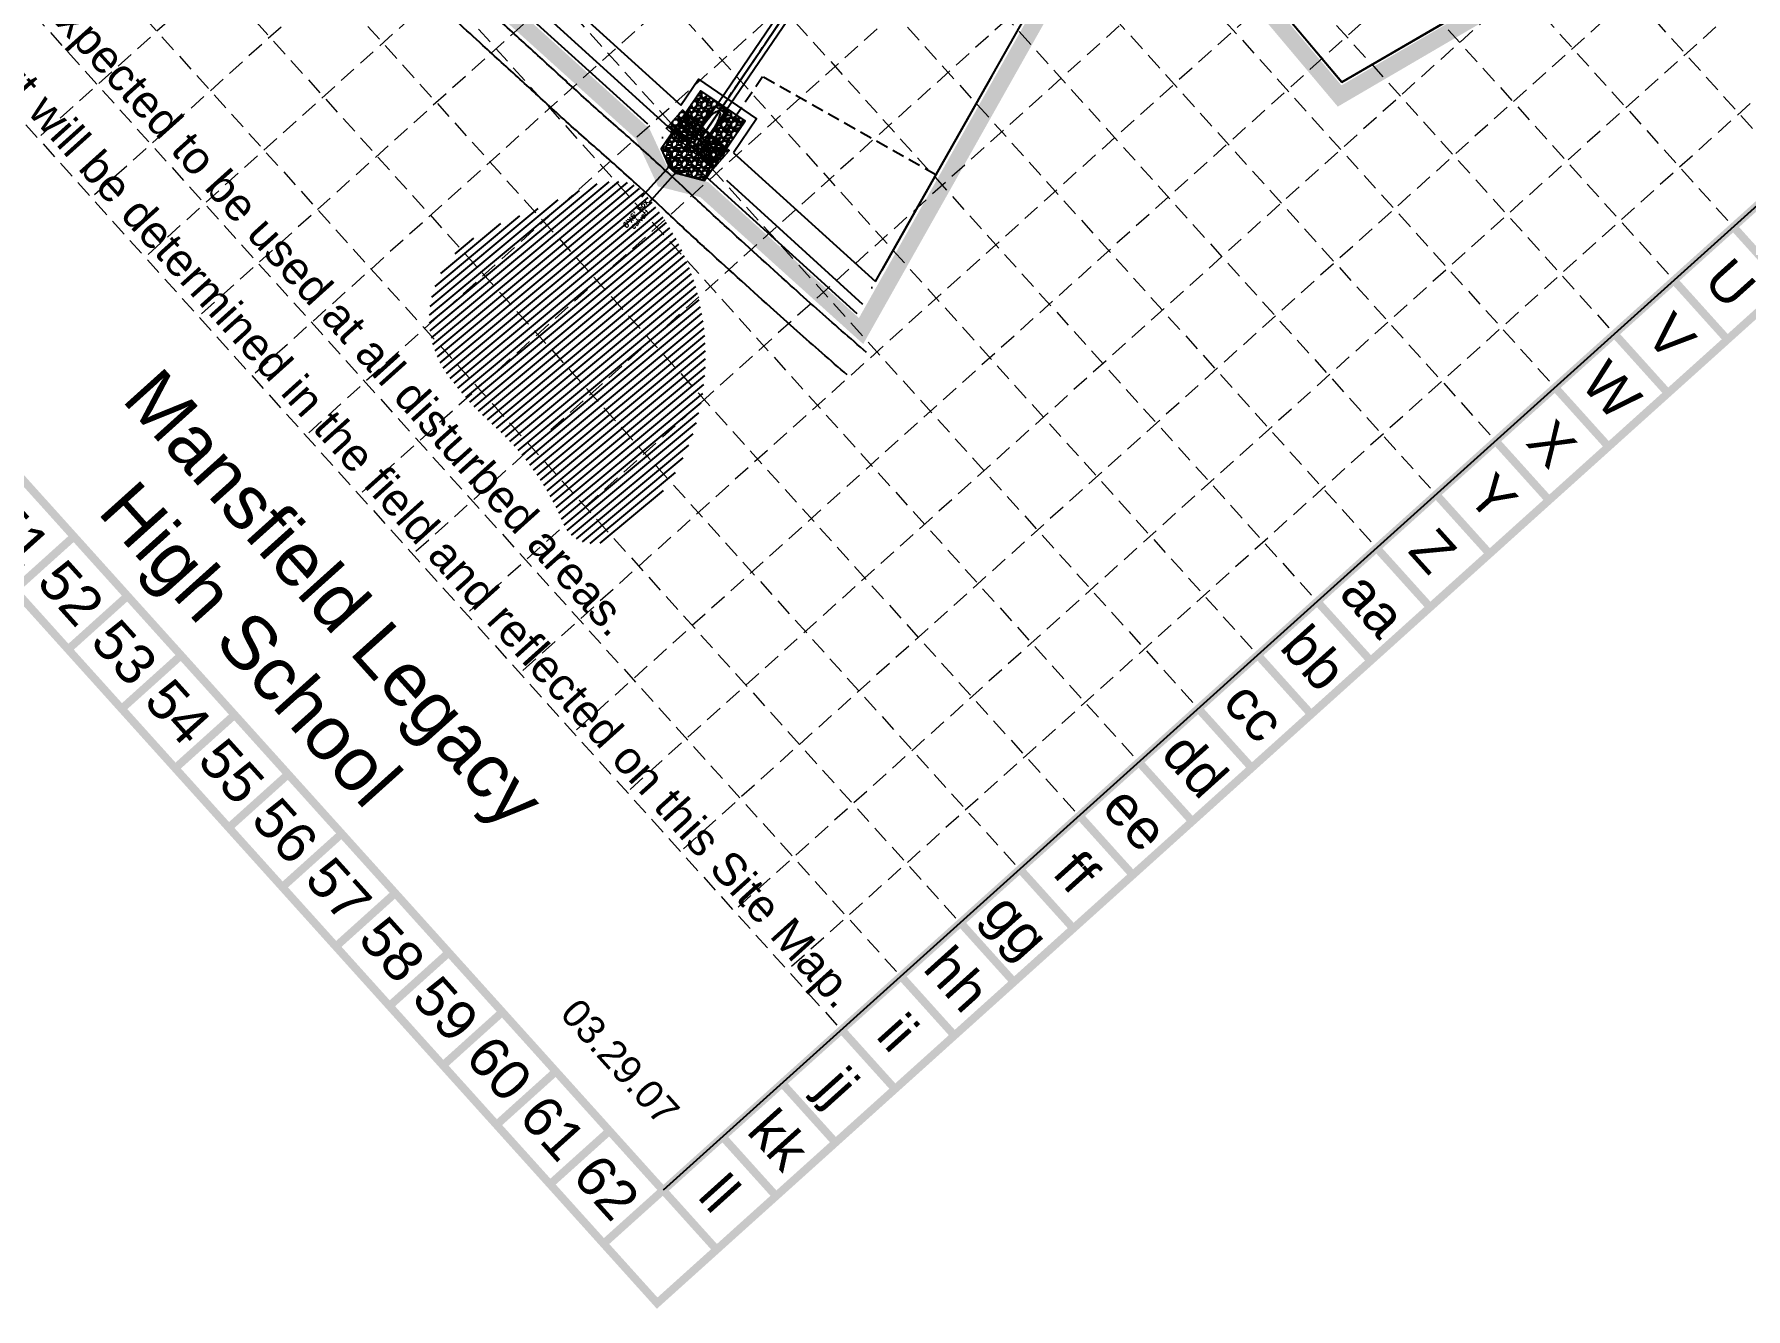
# Model space of a CAD drawing. Header units: inches. Extents: x 5194 to 8721, y 2249 to 5862.
# Drawn here: x 6898 to 7935, y 2249 to 3022 of the extents above; entities that cross this region are included whole.
import ezdxf
from ezdxf.enums import TextEntityAlignment as Align

# ---------------------------------------------------------------- set-up
doc = ezdxf.new("R2010")
doc.units = ezdxf.units.IN
doc.header["$LTSCALE"] = 60
doc.header["$MEASUREMENT"] = 0
for name, pattern in [('03139 BASE$0$PL2', [2.8500000000000005, 2.25, -0.2, 0, -0.2, 0, -0.2]), ('03139 TOPO$0$PL2', [2.8500000000000005, 2.25, -0.2, 0, -0.2, 0, -0.2]), ('ACAD_ISO02W100', [15, 12, -3]), ('DASHED2', [0.375, 0.25, -0.125]), ('HIDDEN', [0.375, 0.25, -0.125]), ('HIDDEN2', [0.1875, 0.125, -0.0625]), ('SCENT', [0.55, 0.4, -0.05, 0.05, -0.05])]:
    doc.linetypes.add(name, pattern=pattern)
for name, color, linetype in [('03139 BASE$0$AS-FENCE', 7, 'FENCELINE1'), ('03139 BASE$0$NEW-ROW', 7, '03139 BASE$0$PL2'), ('03139 TOPO$0$BNDRY65', 7, '03139 TOPO$0$PL2'), ('03139 TOPO$0$EP', 7, 'Continuous'), ('03139 TOPO$0$exstm', 7, 'Continuous'), ('BASE', 7, 'Continuous'), ('grid', 254, 'HIDDEN'), ('LIMITS OF DISTURBANCE', 1, 'Continuous'), ('Pstm', 7, 'Continuous'), ('pstmcl', 8, 'SCENT'), ('riprap', 8, 'Continuous'), ('stm-easement', 7, 'HIDDEN2'), ('TEMP-PIPE', 7, 'Continuous')]:
    doc.layers.add(name, color=color, linetype=linetype)
doc.styles.add('03139 TOPO$0$L60', font='simplex', dxfattribs={"height": 3})
doc.styles.add("L200'", font='ARIAL.TTF', dxfattribs={"height": 0.001968503937008})
doc.styles.get("Standard").update_dxf_attribs({"font": 'ARIAL.TTF'})
doc.linetypes.add('FENCELINE1', pattern='A,0.25,-0.1,[133,ltypeshp.shx,S=0.1,R=0,X=-0.1,Y=0],-0.1,1', length=1.45)

msp = doc.modelspace()

# ---------------------------------------------------------------- hatches: boundary and pattern name
h = msp.add_hatch()
h.set_pattern_fill('ANSI31', color=5, scale=30, style=0)
h.set_pattern_definition([(39.79356205352284, (3441.485795325974, -4233.892280812928), (2.400087631964085, -2.881332913582363), [])])
edge = h.paths.add_edge_path()
edge.add_line((7208.00382463191, 2918.10957053317), (7230.940478874558, 2928.481054856446))
edge.add_arc((7249.89319056177, 2886.566919774096), 46.00000000000132, 84.46452549253888, 114.33150659943229, ccw=False)
edge.add_arc((7252.401203358303, 2912.445673063472), 20.00000000000044, 401.2025644008039, 444.4645254925389, ccw=False)
edge.add_arc((7154.591097845496, 2826.811665452165), 150.0000000000012, 340.9585178512046, 401.2025644008036, ccw=False)
edge.add_arc((7182.949576338751, 2817.024086714417), 120.0000000000001, 302.6197504144179, 340.95851785120385, ccw=False)
edge.add_arc((7236.855691794273, 2732.797423973357), 19.99999999999942, 202.7761898575515, 302.6197504144183, ccw=False)
edge.add_arc((7064.784151543309, 2660.549336634876), 166.623688443906, 382.7761898575524, 408.196583355778)
edge.add_arc((7306.500734014498, 2930.862179798335), 195.9999999999997, 216.2239306618194, 228.1965833557781, ccw=False)
edge.add_arc((7195.174262157614, 2849.312092956576), 58.0000000000007, 121.6911390904614, 216.2239306618183, ccw=False)
edge.add_arc((7236.937803074732, 2781.66776037733), 137.4981073990292, 111.63331811104749, 121.6911390904609, ccw=False)
edge.add_line((7186.247040565057, 2909.480811880307), (7192.724402657641, 2912.04973907251))
edge.add_line((7192.72440265764, 2912.04973907251), (7207.916258049019, 2918.07484155358))
at = {"layer": 'BASE', "linetype": 'ACAD_ISO02W100'}
h = msp.add_hatch(dxfattribs=at)
h.set_pattern_fill('GRAVEL', color=240, scale=6.019432701046152, angle=-40.98664996254394, style=0)
h.set_pattern_definition([(187.026150037456, (6757.577102399312, 3016.685003545752), (-71.88314668288575, -9.310248613049076), [0.8098303978679449, -80.17335385531142]), (143.983050037456, (6756.773352024029, 3016.585943200383), (58.47413764890642, -42.83273475766338), [1.389694388825123, -137.5797023576582]), (91.52375003745593, (6755.649307115743, 3017.403116576975), (2.009869006381578, -89.46272740134356), [0.9798914105379013, -97.00937003190624]), (226.2870500374561, (6752.890196991309, 3017.806893065143), (83.50471772219134, 86.92884356807814), [1.265513492202541, -125.2858116503208]), (251.8470500374561, (6752.015669199233, 3016.892166364557), (24.65725771929795, 74.26636821396907), [1.24093614848417, -122.8528472440484]), (316.2870500374561, (6751.629048218036, 3015.71299252509), (-86.92884356807814, 83.50471772219137), [1.265513492202541, -125.2858116503208]), (356.707550037456, (6752.543774918619, 3014.838464733013), (-98.55040723554984, 5.886216282627035), [1.67357685443916, -165.6839761619574]), (31.26865003745607, (6754.214588074633, 3014.742348334938), (118.6639191053673, 72.3281866655028), [1.580028850832203, -156.4229104072825]), (80.44295003745603, (6755.565106697616, 3015.562465658793), (14.97377377944738, 90.65433258461658), [1.269799328285685, -125.710271947235]), (134.249750037456, (6755.775931926683, 3016.814642399393), (46.0342722576877, -47.97229891955779), [1.449672016258344, -71.03389869949535]), (181.410750037456, (6754.764370365062, 3017.853049963654), (-97.95461488257408, -2.605679423194009), [1.874740275875422, -185.599425758619]), (97.82745003745596, (6757.349121663266, 3013.852890520204), (-8.11866153823144, 54.89937262933079), [0.6398717155539069, -63.34757071430833]), (130.4825500374561, (6757.261977297862, 3014.486803133304), (51.17383805669123, -60.41229549103478), [1.217352011161468, -120.518138037755]), (184.0133500374561, (6756.471649923915, 3015.412727350898), (-3.948045776689268, -4.543844959114896), [0.8512741920146475, -7.661485786429933]), (162.211950037456, (6756.627346221803, 3016.234351696115), (30.61531088347641, -10.652528583666), [0.4584279556462728, -45.38420508429807]), (250.8147500374561, (6756.190835836435, 3016.374399508362), (7.300291596415514, 17.57957610122363), [0.6483109602007734, -31.76732734132841]), (349.977150037456, (6755.977785123058, 3015.762093370862), (21.52762058773937, -2.756427465942863), [1.0529733429613, -34.04604980406908]), (120.578450037456, (6757.014685665957, 3015.578832607384), (5.139650829953847, -12.43992712325547), [0.7614040617880291, -18.2737155412108]), (335.4028500374561, (6753.55540657568, 3018.664265350245), (57.2825504024623, -25.84895669550334), [1.066643474625378, -105.597974862384]), (29.35955003745605, (6754.525262207441, 3018.22028995355), (-61.60385115305952, -34.19012933086456), [0.8948548847702215, -88.59044698983818]), (252.2119500374561, (6757.804294576964, 3016.487601318004), (10.652528583666, 30.61531088347641), [0.916849891859845, -44.92578314808452]), (302.623850037456, (6757.524198952439, 3015.61458054727), (-33.59434063656311, 53.11195176277374), [1.066643474625377, -105.5979748623838]), (298.4573500374561, (6751.107618951599, 3015.84708234737), (-14.82315284281248, 28.82789897161132), [1.028600659954767, -50.40145641551435]), (253.7884500374561, (6751.597751246782, 3014.942764605391), (20.70932133996612, 69.72248656924859), [0.8618503352703843, -85.3233095998548]), (25.81475003745605, (6753.901688457506, 3011.904277319407), (28.82791483936741, 14.82312219918295), [0.9168498918598449, -44.92578314808451]), (336.367350037456, (6754.727045308393, 3012.303532743544), (-74.86213187837276, 33.14923795487286), [1.009043523109067, -99.89503791332609]), (28.45735003745607, (6751.675205116522, 3013.838819151343), (-28.82789897161133, -14.82315284281246), [0.5143003299773828, -50.91575674549168]), (60.32325003745601, (6753.629057844323, 3012.141159992705), (11.24834839578534, 22.12341283676838), [0.3069308734263427, -30.38627083842924]), (124.977150037456, (6753.781021636541, 3012.407832615906), (9.683496254627109, -16.38797054648556), [1.240936148484169, -23.57781691836271]), (145.022350037456, (6753.069655153683, 3013.424633704551), (49.38647625878763, -34.93660411450458), [1.150012617534867, -113.851086611269]), (262.703450037456, (6755.622461113116, 3015.353147451094), (3.352237747183704, 13.03573492030074), [0.8681346230102779, -20.83523697167938]), (312.1705500374561, (6755.512203250758, 3014.492042660328), (69.34921683219201, -76.20447837676171), [1.515657037527215, -150.0497878795881]), (19.95875003745606, (6756.529722802356, 3013.368716214984), (-45.81168773879372, -16.01472829134735), [0.6197367131689079, -61.35411518670292]), (49.01335003745605, (6757.112238989967, 3013.58025990702), (-0.5957989980562535, 8.491888107998289), [0.3611659620627691, -5.658266738983383]), (79.26975003745603, (6753.097219619281, 3013.639909902251), (-9.460970602080561, -47.59907406296388), [0.8362436685601349, -82.78838804249223]), (7.026150037456049, (6753.252915917171, 3014.461534247466), (71.88314668288577, 9.31024861304909), [1.61966079573589, -79.36352345744343]), (319.0133500374561, (6754.860416667707, 3014.659654938175), (8.491888107998289, 0.5957989980562535), [1.565052502271998, -4.454380198774149]), (284.3181500374561, (6756.041815991494, 3013.633163353882), (-17.80206356815053, 71.28736687577829), [0.9517565820932111, -94.22382939403552]), (213.067950037456, (6756.277191643445, 3012.710971641967), (-20.33602176991975, -14.22733066968845), [0.8764414401377221, -42.94569076107538]), (166.659350037456, (6755.542711663617, 3012.232755326731), (-125.8134844576439, 29.5743594133008), [1.426996813273506, -141.2729192719524]), (134.439450037456, (6754.154219616433, 3012.56202189244), (-55.12194469651416, 55.86840134918098), [1.509667701989671, -149.4569399722945])])
h.paths.add_polyline_path([(7280.739723048003, 2964.748186114224), (7309.144343343719, 2940.068043590433), (7319.014454731131, 2951.427652472986), (7290.609834435415, 2976.107794996776)])
at = {"layer": 'riprap'}
h = msp.add_hatch(dxfattribs=at)
h.set_pattern_fill('GRAVEL', color=1, scale=6, style=0)
h.set_pattern_definition([(228.0128, (4.32, 6), (-47.99998939294897, -54.00000804964348), [0.8072159999999999, -79.914528]), (184.9697, (3.78, 5.4), (72.00000630910581, 5.999947842042311), [1.385208, -137.13555]), (132.5104, (2.4, 5.28), (59.99994431008087, -66.00005204322719), [0.976728, -96.696192]), (267.2737, (0.06, 3.78), (5.999976106363142, 120.0000017698408), [1.261428, -124.881348]), (292.8337, (0, 2.52), (-30.00005943262284, 71.99997847066666), [1.23693, -122.456238]), (357.2737, (0.48, 1.38), (-120.0000017698408, 5.999976106363149), [1.261428, -124.881348]), (37.6942, (1.74, 1.32), (-78.00004407370785, -59.99994243096317), [1.668174, -165.149094]), (72.2553, (3.06, 2.34), (42.00006457623245, 131.9999773874351), [1.574928, -155.917926]), (121.4296, (3.54, 3.84), (-48.00004940505819, 77.99997021895541), [1.2657, -125.304438]), (175.2364, (2.88, 4.92), (66.0000056779175, -5.999949195967563), [1.444992, -70.80457799999999]), (222.3974, (1.44, 5.04), (-72.0000441064394, -65.99995249208472), [1.868688, -185.00025]), (138.8141, (6, 3.72), (-42.00001768083429, 35.99998388005653), [0.637806, -63.143064]), (171.4692, (5.52, 4.14), (77.99998970889077, -12.00004746023874), [1.213422, -120.129066]), (225, (4.32, 4.32), (-6.661338147750939e-16, -6.000001856693713), [0.8485259999999999, -7.636752]), (203.1986, (3.9, 5.04), (29.99999838400245, 12.00000795158912), [0.456948, -45.23769]), (291.8014, (3.48, 4.86), (-5.999999463003892, 18.00000163806462), [0.646218, -31.664772]), (30.9638, (3.72, 4.26), (17.99998813372799, 12.00001490124439), [1.049574, -33.936138]), (161.5651, (4.62, 4.800000000000001), (12.00000260755777, -5.999990419336246), [0.7589460000000001, -18.214722]), (16.38950000000001, (0, 4.86), (60.00001319047175, 17.99995625890782), [1.0632, -105.25707]), (70.3462, (1.02, 5.16), (-23.99997148423047, -66.00001281363734), [0.8919659999999999, -88.304448]), (293.1986, (4.62, 6), (-12.00000795158912, 29.99999838400245), [0.9138900000000001, -44.780748]), (343.6105, (4.98, 5.16), (-60.00001319047175, 17.99995625890784), [1.0632, -105.25707]), (339.444, (0, 1.14), (-30.00001106725454, 11.99997597852951), [1.02528, -50.238744]), (294.7751, (0.96, 0.78), (-29.99995313547102, 66.0000205310347), [0.8590679999999999, -85.04785799999999]), (66.80140000000002, (4.68, 0), (12.00000795158913, 29.99999838400245), [0.9138900000000001, -44.780748]), (17.354, (5.04, 0.8400000000000001), (-78.000012114581, -23.99996701355471), [1.005786, -99.572544]), (69.444, (1.74, 0), (-11.99997597852952, -30.00001106725453), [0.51264, -50.75138399999999]), (101.3099, (4.32, 0), (-5.999985792969632, 24.00000451338571), [0.30594, -30.288174]), (165.9638, (4.26, 0.3), (18.00000327593844, -5.999988344167474), [1.23693, -23.5017]), (186.009, (3.06, 0.6000000000000001), (59.99999850543624, 5.999995904891049), [1.1463, -113.483538]), (303.6901, (3.72, 3.72), (-6.000008007043144, 11.99999734662696), [0.865332, -20.767974]), (353.1572, (4.199999999999999, 3), (101.9999961928713, -12.00004798754857), [1.510764, -149.565378]), (60.94540000000001, (5.699999999999999, 2.82), (-24.00000016319568, -42.00000230741811), [0.617736, -61.156044]), (90, (6, 3.36), (-5.999999999999999, 6), [0.36, -5.64]), (120.2564, (2.94, 0.78), (23.99996932081616, -42.0000147351284), [0.833544, -82.52112000000001]), (48.01280000000001, (2.52, 1.5), (47.99998939294896, 54.00000804964349), [1.614432, -79.107312]), (0, (3.6, 2.7), (6, 6), [1.56, -4.44]), (325.3048, (5.16, 2.7), (-59.99996555392515, 42.00005165756674), [0.9486840000000001, -93.919644]), (254.0546, (5.94, 2.16), (-5.999999335778286, -24.00000075991291), [0.873612, -42.807048]), (207.646, (5.699999999999999, 1.32), (-113.9999748430776, -60.00004627901507), [1.42239, -140.816844]), (175.4261, (4.44, 0.66), (-78.0000033498728, 5.999968806966503), [1.504794, -148.974444])])
h.paths.add_polyline_path([(7328.54109533217, 2969.367498901897), (7301.664686748732, 2987.640666707619), (7277.72011935848, 2952.422691183292), (7282.292105050989, 2942.006698638294), (7287.055890898286, 2937.699743618086), (7303.882640204543, 2933.099528176059)])
h.paths.add_polyline_path([(7309.901529812858, 2978.412751648574), (7294.158492934078, 2955.257691945922), (7301.187707486669, 2950.478555750577), (7316.930744365449, 2973.633615453231)], flags=16)

# ---------------------------------------------------------------- linework, layer by layer
at = {"layer": '03139 BASE$0$AS-FENCE', "ltscale": 0.25}
for p, q in [((6707.420155021366, 3506.335731428504), (7289.639155312836, 2978.846181919179)), ((7407.545125170966, 2872.023548350386), (7562.344017704278, 3145.207376436869)), ((7562.344017704278, 3145.207376436869), (7690.352215073079, 2992.920832506252)), ((7690.352215073079, 2992.920832506252), (7797.710499999999, 3055.417800000001)), ((7321.44183737784, 2950.032999203982), (7407.545125170966, 2872.023548350386))]:
    msp.add_line(p, q, dxfattribs=at)
msp.add_lwpolyline([(7289.639155312836, 2978.846181919179), (7300.341111244468, 2994.586755382874), (7335.487184007426, 2970.691074406161), (7321.44183737784, 2950.032999203982)], dxfattribs=at)
at = {"layer": '03139 BASE$0$NEW-ROW'}
msp.add_line((6684.414386190861, 3509.771723298446), (7399.755626440736, 2858.276905547104), dxfattribs=at)
at = {"layer": '03139 TOPO$0$BNDRY65'}
for p, q in [((7396.4298, 2852.4076), (6655.5564, 3523.6378)), ((7562.344017704278, 3145.207376436869), (7396.4298, 2852.4076)), ((7690.352215073079, 2992.920832506252), (7562.344017704278, 3145.207376436869)), ((7797.7105, 3055.4178), (7690.352215073079, 2992.920832506252))]:
    msp.add_line(p, q, dxfattribs=at)
at = {"layer": '03139 TOPO$0$EP'}
for points in [[(5687.667778804641, 4400.979853912886, 2.549541433321861e-06), (5652.928590353133, 4443.582073345558, 4.313416369009368e-05)], [(6756.745404602494, 3416.557536910288, 1.453577929086038e-05), (6697.467848084633, 3470.352785429773, 0.001748934377808767)], [(6744.648415141192, 3403.228514216439, 1.453577628156943e-05), (6685.371634547331, 3457.023058573305, 0.001748934377815314)], [(7402.238135143757, 2828.846098745845, -0.001971078494544959), (7371.958429833292, 2855.343022219429, -0.003713978469014323), (7356.0491869363, 2869.587385231664, -3.744832558498248e-05), (7316.101925821044, 2905.897870457498, -0.001228234605246803), (7314.886756155067, 2907.008042224792, -0.003417978832197105), (7293.077748147631, 2927.307623707273, 0.004057536112306842), (7274.684375990592, 2944.384111764315, 0.005299712288498007), (7250.325057081451, 2966.165012858003, -0.005359100737666225), (7226.238226089957, 2987.70741740151, -0.000248907261320167), (7204.266094550805, 3007.806583337696, 0.0002426472813389695), (7181.72731560786, 3028.424612490984, 0.0002958782240033831), (7150.515356799095, 3056.915007545411, -0.0004101461049340939)], [(7390.437991476656, 2815.253578396927, -0.001971078494510023), (7360.051486476944, 2841.84395929237, -0.003713978469024124), (7343.943024846036, 2856.266693078317, -3.744832638316175e-05), (7303.993768490763, 2892.578991898663, -0.001228234605303896), (7302.713310444255, 2893.74881074156, -0.003417978832185344), (7280.724167411364, 2914.216059897226, 0.004057536112338613), (7262.544889753552, 2931.093781674333, 0.005299712288497848), (7238.470014344631, 2952.620347424402, -0.005359100737647639), (7214.095583119984, 2974.419971382663, -0.0002489072611673112), (7192.110228239322, 2994.531233465945, 0.0002426472813319257), (7169.584339892644, 3015.137470556786, 0.0002958782241161202), (7138.388115094041, 3043.613503546714, -0.0004101461048456511)]]:
    msp.add_lwpolyline(points, format="xyb", dxfattribs=at)
at = {"layer": '03139 TOPO$0$exstm', "color": 5}
for p, q in [((7283.030031237292, 2949.736352555214), (7282.517885200618, 2942.330690060336)), ((7283.642842235873, 2949.64765534463), (7283.030031237292, 2949.736352555214)), ((7283.197262849429, 2941.807212280381), (7283.642842235873, 2949.64765534463)), ((7282.398631730402, 2941.76709414019), (7265.78983890686, 2923.098392949202)), ((7286.61720130161, 2938.014002411789), (7270.008408478068, 2919.345301220801)), ((7281.823304193726, 2941.776527200483), (7282.164173021722, 2942.149436929708)), ((7286.908912408465, 2937.119032254171), (7281.823304193726, 2941.776527200483)), ((7282.164173021722, 2942.149436929708), (7287.422733835335, 2937.427731365066)), ((7282.517885200618, 2942.330690060336), (7282.739614942308, 2941.942734910785)), ((7282.739614942308, 2941.942734910785), (7283.085535931454, 2941.672673199978)), ((7283.085535931454, 2941.672673199978), (7283.197262849429, 2941.807212280381)), ((7287.422733835335, 2937.427731365066), (7286.908912408465, 2937.119032254171)), ((7287.003000608967, 2938.388954814876), (7287.422733835335, 2937.427731365066)), ((7294.927087923974, 2939.638276412487), (7287.023585908976, 2938.384159488662)), ((7287.422733835335, 2937.427731365066), (7295.08964163192, 2939.056089922376)), ((7295.08964163192, 2939.056089922376), (7294.927087923974, 2939.638276412487))]:
    msp.add_line(p, q, dxfattribs=at)
at = {"layer": 'BASE', "color": 9}
msp.add_line((8648.683931679025, 3554.548937309778), (7278.807147966432, 2320.781967098995), dxfattribs=at)
at = {"layer": 'BASE', "const_width": 4.851495000000173}
for points in [[(5197.301992519275, 4559.42592509064), (7275.225310769016, 2252.265026206274), (8717.200872571744, 3550.967100112362), (6639.277554322004, 5858.127998996728)], [(5265.738577192946, 4555.914324824867), (7278.825898657708, 2320.616448741203), (8648.749924790029, 3554.510345857873), (6636.092659448568, 5789.288461657134)]]:
    msp.add_lwpolyline(points, close=True, dxfattribs=at)
at = {"layer": 'BASE', "color": 240, "linetype": 'ACAD_ISO02W100', "const_width": 0.752429087630769}
msp.add_lwpolyline([(7280.739723048003, 2964.748186114224), (7309.144343343719, 2940.068043590433), (7319.014454731131, 2951.427652472986), (7290.609834435415, 2976.107794996776)], close=True, dxfattribs=at)
at = {"layer": 'BASE', "const_width": 4.851495000000173}
for points in [[(7960.163702625312, 2869.148511311666), (7927.69615077766, 2905.197900356734)], [(7924.114313580244, 2836.680959464014), (7891.646761732592, 2872.730348509082)], [(7888.064924535176, 2804.213407616361), (7855.597372687524, 2840.26279666143)], [(7852.015535490107, 2771.745855768709), (7819.547983642455, 2807.795244813778)], [(7815.966146445039, 2739.278303921057), (7783.498594597387, 2775.327692966125)], [(7779.916757399971, 2706.810752073405), (7747.449205552319, 2742.860141118473)], [(6885.614688597189, 2684.857694747093), (6921.664077642257, 2717.325246594745)], [(7743.867368354902, 2674.343200225752), (7711.39981650725, 2710.392589270821)], [(6918.082240444842, 2648.808305702024), (6954.13162948991, 2681.275857549676)], [(7707.817979309834, 2641.8756483781), (7675.350427462182, 2677.925037423169)], [(6950.549792292493, 2612.758916656956), (6986.599181337562, 2645.226468504608)], [(7671.768590264766, 2609.408096530448), (7639.301038417114, 2645.457485575516)], [(7635.719201219697, 2576.940544682796), (7603.251649372045, 2612.989933727864)], [(6983.017344140146, 2576.709527611888), (7019.066733185214, 2609.17707945954)], [(7015.484895987798, 2540.66013856682), (7051.534285032866, 2573.127690414472)], [(7599.66981217463, 2544.472992835143), (7567.202260326978, 2580.522381880212)], [(7563.620423129561, 2512.005440987492), (7531.152871281909, 2548.05483003256)], [(7047.952447835451, 2504.610749521752), (7084.001836880519, 2537.078301369404)], [(7527.571034084493, 2479.537889139839), (7495.103482236841, 2515.587278184908)], [(7080.419999683102, 2468.561360476683), (7116.46938872817, 2501.028912324336)], [(7491.521645039425, 2447.070337292187), (7459.054093191773, 2483.119726337256)], [(7112.887551530755, 2432.511971431615), (7148.936940575823, 2464.979523279268)], [(7455.472255994357, 2414.602785444535), (7423.004704146704, 2450.652174489604)], [(7145.355103378407, 2396.462582386547), (7181.404492423475, 2428.930134234199)], [(7419.422866949289, 2382.135233596883), (7386.955315101636, 2418.184622641951)], [(7177.822655226058, 2360.413193341479), (7213.872044271127, 2392.880745189131)], [(7383.373477904221, 2349.667681749231), (7350.905926056568, 2385.717070794299)], [(7210.290207073711, 2324.36380429641), (7246.33959611878, 2356.831356144063)], [(7347.324088859152, 2317.200129901578), (7314.856537011499, 2353.249518946647)], [(7242.757758921363, 2288.314415251342), (7278.807147966432, 2320.781967098995)], [(7311.274699814085, 2284.732578053926), (7278.807147966432, 2320.781967098995)]]:
    msp.add_lwpolyline(points, dxfattribs=at)
at = {"layer": 'grid', "color": 252, "linetype": 'HIDDEN', "lineweight": 0, "ltscale": 0.7}
for p, q in [((5950.757325268292, 5172.727572998616), (7963.745539822728, 2937.665452204386)), ((5914.707936223223, 5140.260021150963), (7927.69615077766, 2905.197900356734)), ((5878.658547178155, 5107.792469303311), (7891.646761732592, 2872.730348509082)), ((5842.609158133087, 5075.324917455659), (7855.597372687524, 2840.26279666143)), ((5806.559769088019, 5042.857365608007), (7819.547983642455, 2807.795244813778)), ((5770.510380042951, 5010.389813760355), (7783.498594597387, 2775.327692966125)), ((5734.460990997883, 4977.922261912702), (7747.449205552319, 2742.860141118473)), ((5698.411601952814, 4945.45471006505), (7711.39981650725, 2710.392589270821)), ((5662.362212907746, 4912.987158217398), (7675.350427462182, 2677.925037423169)), ((5626.312823862678, 4880.519606369746), (7639.301038417114, 2645.457485575516)), ((5590.26343481761, 4848.052054522093), (7603.251649372045, 2612.989933727864)), ((5554.214045772541, 4815.584502674441), (7567.202260326978, 2580.522381880212)), ((5518.733395874082, 4782.165288281772), (7531.721610428518, 2547.103167487542)), ((5482.684006829014, 4749.697736434119), (7495.672221383449, 2514.63561563989)), ((5446.634617783945, 4717.230184586467), (7459.622832338382, 2482.168063792238)), ((5410.585228738877, 4684.762632738814), (7423.573443293313, 2449.700511944585)), ((5374.535839693809, 4652.295080891163), (7387.524054248245, 2417.232960096933)), ((8161.670653964241, 4095.289772985801), (6899.782820105351, 2958.782060732629)), ((8194.138205811894, 4059.240383940733), (6932.250371953003, 2922.732671687562)), ((8226.605757659545, 4023.190994895665), (6964.717923800656, 2886.683282642493)), ((8259.073309507197, 3987.141605850597), (6997.185475648307, 2850.633893597425)), ((8291.54086135485, 3951.092216805529), (7029.65302749596, 2814.584504552357)), ((8324.008413202502, 3915.04282776046), (7062.120579343611, 2778.535115507289)), ((8356.475965050155, 3878.993438715392), (7094.588131191264, 2742.485726462221)), ((8388.943516897805, 3842.944049670324), (7127.055683038916, 2706.436337417152)), ((8421.41106874546, 3806.894660625255), (7159.523234886568, 2670.386948372084)), ((8453.87862059311, 3770.845271580187), (7191.990786734221, 2634.337559327016)), ((8486.346172440763, 3734.795882535119), (7224.458338581873, 2598.288170281948)), ((8518.813724288415, 3698.746493490051), (7256.925890429525, 2562.23878123688)), ((8551.281276136067, 3662.697104444982), (7289.393442277177, 2526.189392191811)), ((8584.283576435226, 3627.245061233064), (7321.803444763653, 2490.203901383361)), ((8616.751128282878, 3591.195672187996), (7354.270996611304, 2454.154512338293))]:
    msp.add_line(p, q, dxfattribs=at)
at = {"layer": 'LIMITS OF DISTURBANCE', "linetype": 'DASHED2', "ltscale": 3, "const_width": 10}
msp.add_lwpolyline([(7505.677543662166, 4717.092924960206), (8058.75354260449, 4090.965452786331), (7756.43155472447, 3819.91700849121), (8025.652356879376, 3521.37958287329), (7769.194634587593, 3372.627888737066), (7805.093221556537, 3052.296004368858), (7689.000438570127, 2984.44291406498), (7563.367202972439, 3133.809652175976), (7398.858658023552, 2841.895318601773), (7303.849359147657, 2927.603758809229), (7279.278163788171, 2933.879011165141), (7266.465720357075, 2961.51405825053), (6650.267829046376, 3517.988753982301), (6376.579629310109, 3695.681095137998), (6145.638366043459, 3844.413986746094), (6034.752337027041, 3953.510609783977), (5925.752169266654, 4098.415242968604), (5695.434558756394, 4406.840818052098), (5633.91341144717, 4484.320794737214), (5666.637606370525, 4511.036685612003), (5687.398374126734, 4483.911161093151), (5709.831538031929, 4451.876926998994), (5865.780447386511, 4538.259380260743), (5790.023418558111, 4632.344323832654)], dxfattribs=at)
at = {"layer": 'Pstm', "color": 5}
for p, q in [((7351.437324072736, 3037.725564231974), (7302.856977791421, 2966.27297048015)), ((7356.812605789421, 3034.070930670827), (7308.232259508107, 2962.618336919002))]:
    msp.add_line(p, q, dxfattribs=at)
msp.add_lwpolyline([(7309.901529812858, 2978.412751648574), (7316.930744365449, 2973.633615453231), (7301.187707486669, 2950.478555750577), (7294.158492934078, 2955.257691945922)], close=True, dxfattribs=at)
msp.add_ellipse((7305.544618649764, 2964.445653699576), major_axis=(-7.309267122289999, -10.75056343337441), ratio=0.2500000000000017, dxfattribs=at)
at = {"layer": 'pstmcl', "color": 5}
msp.add_line((7354.124964931079, 3035.898247451398), (7298.235351527474, 2953.695090266202), dxfattribs=at)
at = {"layer": 'riprap'}
msp.add_lwpolyline([(7287.055890898286, 2937.699743618086), (7303.882640204543, 2933.099528176059), (7328.54109533217, 2969.367498901897), (7301.664686748732, 2987.640666707619), (7277.72011935848, 2952.422691183292), (7282.292105050989, 2942.006698638294)], close=True, dxfattribs=at)
at = {"layer": 'stm-easement'}
for p, q in [((7339.180162508578, 2996.131600319854), (7304.460991004408, 2945.066199457496)), ((7444.162066385883, 2936.643882580207), (7339.180162508579, 2996.131600319855))]:
    msp.add_line(p, q, dxfattribs=at)
at = {"layer": 'TEMP-PIPE'}
msp.add_line((7298.235351527474, 2953.695090266202), (7368.516766164881, 3057.065892510186), dxfattribs=at)

# ---------------------------------------------------------------- texts
at = {"layer": '03139 TOPO$0$exstm', "color": 5, "style": '03139 TOPO$0$L60'}
for s, rotation, p in [("6'X6' box", 50.36992883312618, (7256.702964548865, 2904.13705063833)), ('culvert', 46.30204044902564, (7261.018136907897, 2903.580632484235))]:
    msp.add_text(s, height=3.2, rotation=rotation, dxfattribs=at).set_placement(p)
at = {"layer": 'BASE', "color": 7, "style": "L200'"}
for s, p in [('Stabilization practices are expected to be used at all disturbed areas.', (6685.088030974129, 3278.164129919418)), ('Location of concrete washout will be determined in the field and reflected on this Site Map.', (6648.521325523576, 3245.642514182685))]:
    msp.add_text(s, height=19.67496214443915, rotation=312.0074917434792, dxfattribs=at).set_placement(p)
at = {"layer": 'BASE'}
for s, p in [('U', (7925.905232178951, 2870.939429910374)), ('V', (7889.855843133883, 2838.471878062722)), ('W', (7853.806454088815, 2806.004326215069)), ('X', (7817.757065043746, 2773.536774367417)), ('Y', (7781.707675998678, 2741.069222519765)), ('51', (6887.405607195898, 2719.116165193453)), ('Z', (7745.658286953611, 2708.601670672113)), ('52', (6919.873159043549, 2683.066776148385)), ('aa', (7709.608897908543, 2676.134118824461)), ('53', (6952.340710891202, 2647.017387103317)), ('bb', (7673.559508863475, 2643.666566976809)), ('54', (6984.808262738854, 2610.967998058248)), ('cc', (7637.510119818406, 2611.199015129157)), ('55', (7017.275814586506, 2574.91860901318)), ('dd', (7601.460730773338, 2578.731463281504)), ('56', (7049.743366434159, 2538.869219968112)), ('ee', (7565.41134172827, 2546.263911433852)), ('57', (7082.21091828181, 2502.819830923044)), ('ff', (7529.361952683201, 2513.7963595862)), ('gg', (7493.312563638133, 2481.328807738548)), ('58', (7114.678470129463, 2466.770441877975)), ('hh', (7457.263174593065, 2448.861255890895)), ('59', (7147.146021977115, 2430.721052832907)), ('ii', (7421.213785547996, 2416.393704043243)), ('60', (7179.613573824767, 2394.671663787839)), ('jj', (7385.164396502929, 2383.926152195591)), ('61', (7212.081125672419, 2358.622274742771)), ('kk', (7349.11500745786, 2351.458600347939)), ('62', (7244.548677520072, 2322.572885697703)), ('ll', (7313.065618412792, 2318.991048500287))]:
    msp.add_text(s, height=24.25747500000086, rotation=312.0074917434792, dxfattribs=at).set_placement(p, align=Align.MIDDLE_CENTER)
at = {"layer": 'BASE', "color": 7}
for s, p in [('Mansfield Legacy', (7067.621042252324, 2669.327391229596)), ('High School', (7016.738681651126, 2641.26968784253))]:
    msp.add_text(s, height=32.36444984406872, rotation=311.999999999984, dxfattribs=at).set_placement(p, align=Align.CENTER)
at = {"layer": 'BASE'}
msp.add_text('03.29.07', height=16.9802325000006, rotation=312.0074917434792, dxfattribs=at).set_placement((7246.535155707013, 2392.897461596547), align=Align.CENTER)

doc.saveas('drawing.dxf')
